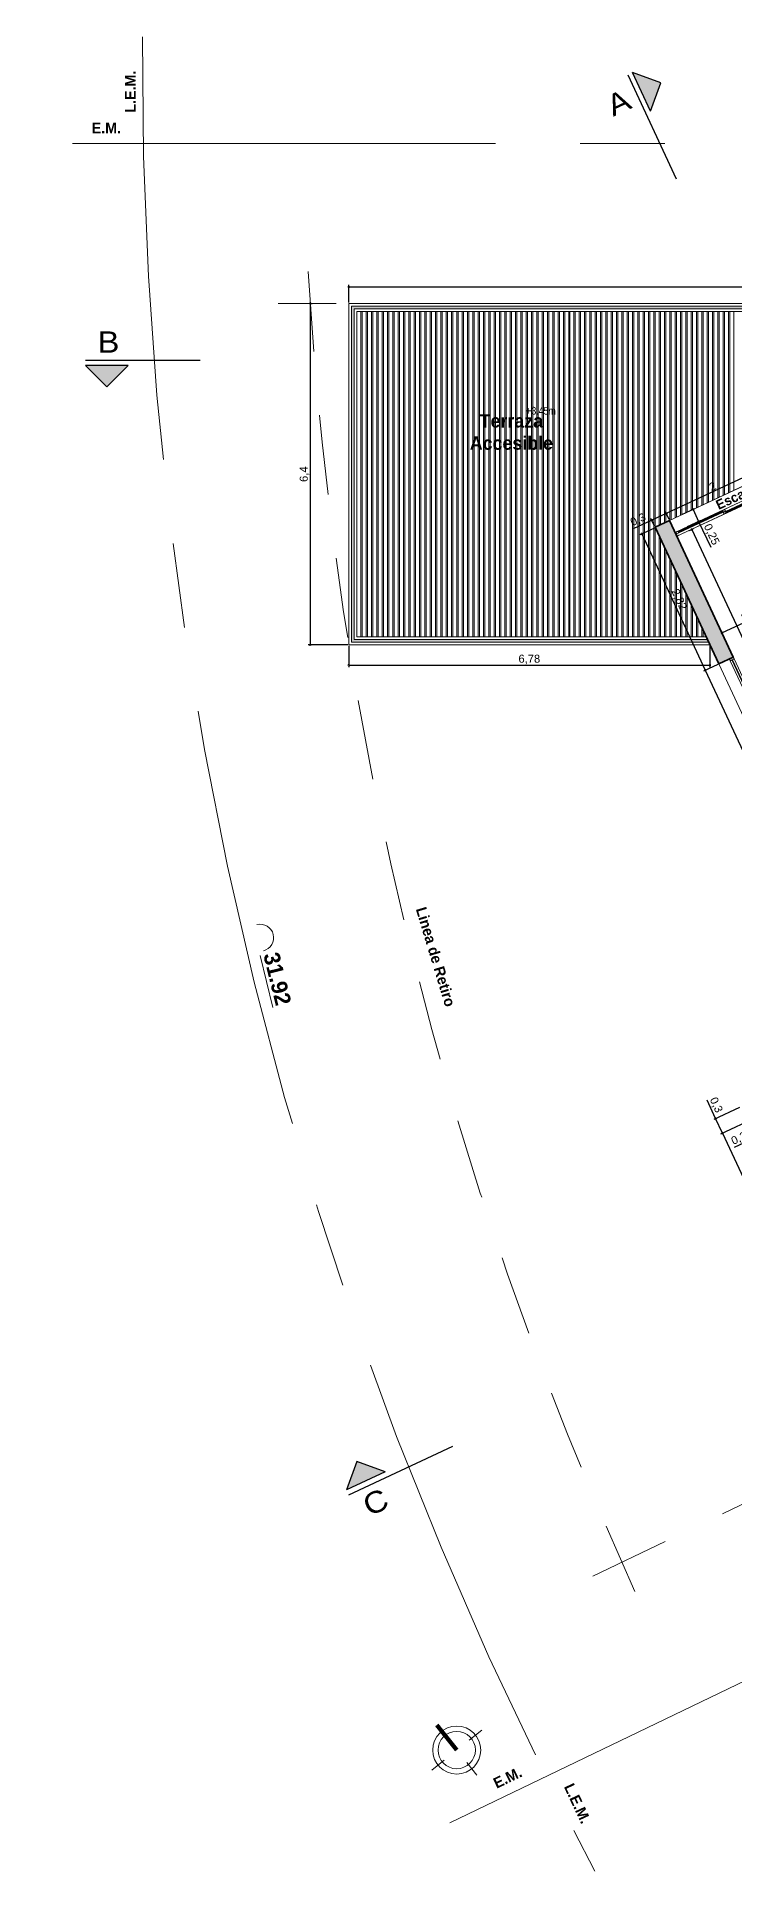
# Model space of a CAD drawing. Header units: millimetres. Extents: x 110427 to 125914, y 76277 to 76441.
# Drawn here: x 114146.43 to 114159.52, y 76372.69 to 76407.08 of the extents above; entities that cross this region are included whole.
import ezdxf

# ---------------------------------------------------------------- set-up
doc = ezdxf.new("R2010")
doc.units = ezdxf.units.MM
doc.linetypes.add('CENTER', pattern=[50.8, 31.75, -6.35, 6.35, -6.35])
doc.linetypes.add('JIS_02_0.7', pattern=[1.35, 0.75, -0.6])
for name, color, linetype, lineweight in [('04_CIVIL A CONSTRUIR', 250, 'Continuous', 35), ('06_CIVIL VISTAS GRUESA', 244, 'Continuous', 13), ('07_CIVIL VISTAS MEDIA', 143, 'Continuous', 9), ('08_CIVIL VISTAS FINO', 251, 'Continuous', 5), ('09_CIVIL PROYECCIONES', 230, 'JIS_02_0.7', 5), ('10_CIVIL EJES', 230, 'CENTER', 15), ('11_HATCH', 8, 'Continuous', 9), ('12_HATCH', 8, 'Continuous', 9), ('12_TEXTOS', 4, 'Continuous', 40), ('13_COTAS', 8, 'Continuous', 9), ('FORMATO', 8, 'Continuous', 20)]:
    doc.layers.add(name, color=color, linetype=linetype, lineweight=lineweight)
doc.layers.add('14_TEXTOS', color=4, linetype='Continuous')
doc.styles.add('JDS', font='swissek.ttf', dxfattribs={"width": 1.1})
doc.styles.add('JDS1', font='GOTHICB.TTF')
doc.styles.get("Standard").update_dxf_attribs({"font": 'arial.ttf'})
doc.styles.add('Swis721 BT', font='swiss.ttf')
doc.dimstyles.new('ISO-23', dxfattribs={"dimscale": 0.03, "dimtxt": 5, "dimasz": 2.5, "dimexe": 1.25, "dimexo": 0.625, "dimtad": 1, "dimtxsty": 'Swis721 BT', "dimblk": 'DOTSMALL', "dimcen": 2.5, "dimclrt": 150, "dimadec": 0, "dimazin": 0, "dimtfac": 1, "dimtmove": 0, "dimatfit": 3, "dimfxl": 0, "dimarcsym": 0})

# ---------------------------------------------------------------- blocks, each defined once
blk = doc.blocks.new('_DotSmall')
at = {"color": 0, "linetype": 'ByBlock', "const_width": 0.5}
blk.add_lwpolyline([(-0.0625, 0, 1), (0.0625, 0, 1)], format="xyb", close=True, dxfattribs=at)
blk = doc.blocks.new('*D677')
at = {"layer": '13_COTAS', "color": 0, "lineweight": -2}
for p, q in [((114159.907, 76386.435), (114159.518, 76386.254)), ((114159.98, 76386.28), (114159.891, 76386.469)), ((114160.088, 76386.52), (114159.907, 76386.435)), ((114160.161, 76386.364), (114160.072, 76386.554))]:
    blk.add_line(p, q, dxfattribs=at)
at = {"layer": 'Defpoints', "color": 0}
for p in [(114159.907, 76386.435), (114159.987, 76386.263), (114160.169, 76386.347)]:
    blk.add_point(p, dxfattribs=at)
at = {"layer": '13_COTAS', "color": 0, "lineweight": -2, "xscale": 0.075, "yscale": 0.075, "zscale": 0.075}
for p, rotation in [((114159.907, 76386.435), 204.9999975392976), ((114160.088, 76386.52), 24.99999753929755)]:
    blk.add_blockref('_DotSmall', p, dxfattribs=dict(at, rotation=rotation))
at = {"layer": '13_COTAS', "color": 150, "insert": (114159.611, 76386.418), "char_height": 0.15, "attachment_point": 5, "rotation": 25, "style": 'Swis721 BT'}
blk.add_mtext('0,2', dxfattribs=at)
blk = doc.blocks.new('*D720')
at = {"layer": '13_COTAS', "color": 0, "lineweight": -2}
for p, q in [((114159.289, 76395.9), (114160.195, 76396.323)), ((114160.333, 76396.028), (114160.18, 76396.357)), ((114159.273, 76395.936), (114159.305, 76395.866))]:
    blk.add_line(p, q, dxfattribs=at)
at = {"layer": 'Defpoints', "color": 0}
for p in [(114160.195, 76396.323), (114159.265, 76395.953), (114160.341, 76396.011)]:
    blk.add_point(p, dxfattribs=at)
at = {"layer": '13_COTAS', "color": 0, "lineweight": -2, "xscale": 0.075, "yscale": 0.075, "zscale": 0.075}
for p, rotation in [((114160.195, 76396.323), 24.99999753929754), ((114159.289, 76395.9), 204.9999975392976)]:
    blk.add_blockref('_DotSmall', p, dxfattribs=dict(at, rotation=rotation))
at = {"layer": '13_COTAS', "color": 150, "insert": (114159.703, 76396.196), "char_height": 0.15, "attachment_point": 5, "rotation": 25, "style": 'Swis721 BT'}
blk.add_mtext('1', dxfattribs=at)
blk = doc.blocks.new('*D725')
at = {"layer": '13_COTAS', "color": 0, "lineweight": -2}
for p, q in [((114158.538, 76398.118), (114158.78, 76398.231)), ((114158.746, 76398.216), (114158.852, 76397.989)), ((114158.644, 76397.892), (114158.886, 76398.005)), ((114158.852, 76397.989), (114159.078, 76397.505))]:
    blk.add_line(p, q, dxfattribs=at)
at = {"layer": 'Defpoints', "color": 0}
for p in [(114158.521, 76398.111), (114158.627, 76397.884), (114158.852, 76397.989)]:
    blk.add_point(p, dxfattribs=at)
at = {"layer": '13_COTAS', "color": 0, "lineweight": -2, "xscale": 0.075, "yscale": 0.075, "zscale": 0.075}
for p, rotation in [((114158.746, 76398.216), 115.0037484786147), ((114158.852, 76397.989), 295.0037484786147)]:
    blk.add_blockref('_DotSmall', p, dxfattribs=dict(at, rotation=rotation))
at = {"layer": '13_COTAS', "color": 150, "insert": (114159.087, 76397.743), "char_height": 0.15, "attachment_point": 5, "rotation": 295.0037, "style": 'Swis721 BT'}
blk.add_mtext('0,25', dxfattribs=at)
blk = doc.blocks.new('*D726')
at = {"layer": '13_COTAS', "color": 0, "lineweight": -2}
for p, q in [((114158.677, 76397.819), (114158.756, 76397.856)), ((114158.722, 76397.84), (114163.98, 76386.566)), ((114163.996, 76386.574), (114164.014, 76386.582))]:
    blk.add_line(p, q, dxfattribs=at)
at = {"layer": 'Defpoints', "color": 0}
for p in [(114158.66, 76397.811), (114163.979, 76386.566), (114163.98, 76386.566)]:
    blk.add_point(p, dxfattribs=at)
at = {"layer": '13_COTAS', "color": 0, "lineweight": -2, "xscale": 0.075, "yscale": 0.075, "zscale": 0.075}
for p, rotation in [((114158.722, 76397.84), 115.0031262879486), ((114163.98, 76386.566), 295.0031262879487)]:
    blk.add_blockref('_DotSmall', p, dxfattribs=dict(at, rotation=rotation))
at = {"layer": '13_COTAS', "color": 150, "insert": (114161.45, 76392.249), "char_height": 0.15, "attachment_point": 5, "rotation": 295.0031, "style": 'Swis721 BT'}
blk.add_mtext('12,44', dxfattribs=at)
blk = doc.blocks.new('*D683')
at = {"layer": '13_COTAS', "color": 0, "lineweight": -2}
for p, q in [((114151.565, 76402.076), (114151.565, 76395.676)), ((114151.583, 76402.076), (114151.602, 76402.076)), ((114152.269, 76395.676), (114151.527, 76395.676))]:
    blk.add_line(p, q, dxfattribs=at)
at = {"layer": 'Defpoints', "color": 0}
for p in [(114151.565, 76402.076), (114151.565, 76395.676), (114152.288, 76395.676)]:
    blk.add_point(p, dxfattribs=at)
at = {"layer": '13_COTAS', "color": 0, "lineweight": -2, "xscale": 0.075, "yscale": 0.075, "zscale": 0.075}
for p, rotation in [((114151.565, 76402.076), 90), ((114151.565, 76395.676), 270)]:
    blk.add_blockref('_DotSmall', p, dxfattribs=dict(at, rotation=rotation))
at = {"layer": '13_COTAS', "color": 150, "insert": (114151.456, 76398.876), "char_height": 0.15, "attachment_point": 5, "rotation": 90, "style": 'Swis721 BT'}
blk.add_mtext('6,4', dxfattribs=at)
blk = doc.blocks.new('*D684')
at = {"layer": '13_COTAS', "color": 0, "lineweight": -2}
for p, q in [((114152.288, 76402.095), (114152.288, 76402.423)), ((114152.288, 76402.385), (114174.478, 76402.385)), ((114174.478, 76402.095), (114174.478, 76402.423))]:
    blk.add_line(p, q, dxfattribs=at)
at = {"layer": 'Defpoints', "color": 0}
for p in [(114174.478, 76402.385), (114152.288, 76402.076), (114174.478, 76402.076)]:
    blk.add_point(p, dxfattribs=at)
at = {"layer": '13_COTAS', "color": 0, "lineweight": -2, "xscale": 0.075, "yscale": 0.075, "zscale": 0.075, "rotation": 180}
blk.add_blockref('_DotSmall', (114152.288, 76402.385), dxfattribs=at)
at = {"layer": '13_COTAS', "color": 0, "lineweight": -2, "xscale": 0.075, "yscale": 0.075, "zscale": 0.075}
blk.add_blockref('_DotSmall', (114174.478, 76402.385), dxfattribs=at)
at = {"layer": '13_COTAS', "color": 150, "insert": (114163.383, 76402.495), "char_height": 0.15, "attachment_point": 5, "style": 'Swis721 BT'}
blk.add_mtext('22,19', dxfattribs=at)
blk = doc.blocks.new('*D687')
at = {"layer": '06_CIVIL VISTAS GRUESA', "color": 0, "lineweight": -2}
for p, q in [((114159.929, 76386.817), (114159.263, 76386.507)), ((114159.297, 76386.523), (114160.371, 76384.221)), ((114161.002, 76384.515), (114160.337, 76384.205))]:
    blk.add_line(p, q, dxfattribs=at)
at = {"layer": 'Defpoints', "color": 0}
for p in [(114159.946, 76386.825), (114161.019, 76384.523), (114160.371, 76384.221)]:
    blk.add_point(p, dxfattribs=at)
at = {"layer": '06_CIVIL VISTAS GRUESA', "color": 0, "lineweight": -2, "xscale": 0.075, "yscale": 0.075, "zscale": 0.075}
for p, rotation in [((114159.297, 76386.523), 115.0000000010544), ((114160.371, 76384.221), 295.0000000010544)]:
    blk.add_blockref('_DotSmall', p, dxfattribs=dict(at, rotation=rotation))
at = {"layer": '06_CIVIL VISTAS GRUESA', "color": 150, "insert": (114159.933, 76385.418), "char_height": 0.15, "attachment_point": 5, "rotation": 295, "style": 'Swis721 BT'}
blk.add_mtext('2,54', dxfattribs=at)
blk = doc.blocks.new('*D688')
at = {"layer": '06_CIVIL VISTAS GRUESA', "color": 0, "lineweight": -2}
for p, q in [((114159.17, 76386.795), (114159.009, 76387.142)), ((114159.621, 76387.005), (114159.136, 76386.779)), ((114159.297, 76386.523), (114159.17, 76386.795)), ((114159.929, 76386.817), (114159.263, 76386.507))]:
    blk.add_line(p, q, dxfattribs=at)
at = {"layer": 'Defpoints', "color": 0}
for p in [(114159.17, 76386.795), (114159.638, 76387.013), (114159.946, 76386.825)]:
    blk.add_point(p, dxfattribs=at)
at = {"layer": '06_CIVIL VISTAS GRUESA', "color": 0, "lineweight": -2, "xscale": 0.075, "yscale": 0.075, "zscale": 0.075}
for p, rotation in [((114159.17, 76386.795), 114.9999989492908), ((114159.297, 76386.523), 294.9999989492908)]:
    blk.add_blockref('_DotSmall', p, dxfattribs=dict(at, rotation=rotation))
at = {"layer": '06_CIVIL VISTAS GRUESA', "color": 150, "insert": (114159.173, 76387.048), "char_height": 0.15, "attachment_point": 5, "rotation": 295, "style": 'Swis721 BT'}
blk.add_mtext('0,3', dxfattribs=at)
blk = doc.blocks.new('*D693')
at = {"layer": '13_COTAS', "color": 0, "lineweight": -2}
for p, q in [((114152.288, 76395.657), (114152.288, 76395.257)), ((114159.063, 76395.657), (114159.063, 76395.257)), ((114152.288, 76395.294), (114159.063, 76395.294))]:
    blk.add_line(p, q, dxfattribs=at)
at = {"layer": 'Defpoints', "color": 0}
for p in [(114152.288, 76395.676), (114159.063, 76395.676), (114159.063, 76395.294)]:
    blk.add_point(p, dxfattribs=at)
at = {"layer": '13_COTAS', "color": 0, "lineweight": -2, "xscale": 0.075, "yscale": 0.075, "zscale": 0.075, "rotation": 180}
blk.add_blockref('_DotSmall', (114152.288, 76395.294), dxfattribs=at)
at = {"layer": '13_COTAS', "color": 0, "lineweight": -2, "xscale": 0.075, "yscale": 0.075, "zscale": 0.075}
blk.add_blockref('_DotSmall', (114159.063, 76395.294), dxfattribs=at)
at = {"layer": '13_COTAS', "color": 150, "insert": (114155.675, 76395.403), "char_height": 0.15, "attachment_point": 5, "style": 'Swis721 BT'}
blk.add_mtext('6,78', dxfattribs=at)
blk = doc.blocks.new('*D695')
at = {"layer": '06_CIVIL VISTAS GRUESA', "color": 0, "lineweight": -2}
for p, q in [((114158.021, 76397.866), (114157.75, 76397.74)), ((114157.784, 76397.756), (114158.976, 76395.2)), ((114159.212, 76395.31), (114158.942, 76395.184))]:
    blk.add_line(p, q, dxfattribs=at)
at = {"layer": 'Defpoints', "color": 0}
for p in [(114158.038, 76397.874), (114158.976, 76395.2), (114159.229, 76395.318)]:
    blk.add_point(p, dxfattribs=at)
at = {"layer": '06_CIVIL VISTAS GRUESA', "color": 0, "lineweight": -2, "xscale": 0.075, "yscale": 0.075, "zscale": 0.075}
for p, rotation in [((114157.784, 76397.756), 114.9999999978592), ((114158.976, 76395.2), 294.9999999978592)]:
    blk.add_blockref('_DotSmall', p, dxfattribs=dict(at, rotation=rotation))
at = {"layer": '06_CIVIL VISTAS GRUESA', "color": 150, "insert": (114158.479, 76396.524), "char_height": 0.15, "attachment_point": 5, "rotation": 295, "style": 'Swis721 BT'}
blk.add_mtext('2,82', dxfattribs=at)
blk = doc.blocks.new('*D696')
at = {"layer": '06_CIVIL VISTAS GRUESA', "color": 0, "lineweight": -2}
for p, q in [((114159.212, 76395.31), (114158.942, 76395.184)), ((114158.976, 76395.2), (114162.23, 76388.221)), ((114162.467, 76388.332), (114162.196, 76388.206))]:
    blk.add_line(p, q, dxfattribs=at)
at = {"layer": 'Defpoints', "color": 0}
for p in [(114159.229, 76395.318), (114162.23, 76388.221), (114162.484, 76388.34)]:
    blk.add_point(p, dxfattribs=at)
at = {"layer": '06_CIVIL VISTAS GRUESA', "color": 0, "lineweight": -2, "xscale": 0.075, "yscale": 0.075, "zscale": 0.075}
for p, rotation in [((114158.976, 76395.2), 114.9999999998937), ((114162.23, 76388.221), 294.9999999998937)]:
    blk.add_blockref('_DotSmall', p, dxfattribs=dict(at, rotation=rotation))
at = {"layer": '06_CIVIL VISTAS GRUESA', "color": 150, "insert": (114160.702, 76391.757), "char_height": 0.15, "attachment_point": 5, "rotation": 295, "style": 'Swis721 BT'}
blk.add_mtext('7,7', dxfattribs=at)
blk = doc.blocks.new('*D754')
at = {"layer": '06_CIVIL VISTAS GRUESA', "color": 0, "lineweight": -2}
for p, q in [((114160.058, 76398.984), (114158.245, 76398.138)), ((114160.11, 76398.872), (114160.042, 76399.018)), ((114158.297, 76398.027), (114158.23, 76398.172))]:
    blk.add_line(p, q, dxfattribs=at)
at = {"layer": 'Defpoints', "color": 0}
for p in [(114160.118, 76398.855), (114158.245, 76398.138), (114158.305, 76398.01)]:
    blk.add_point(p, dxfattribs=at)
at = {"layer": '06_CIVIL VISTAS GRUESA', "color": 0, "lineweight": -2, "xscale": 0.075, "yscale": 0.075, "zscale": 0.075}
for p, rotation in [((114160.058, 76398.984), 24.99999999692621), ((114158.245, 76398.138), 204.9999999969262)]:
    blk.add_blockref('_DotSmall', p, dxfattribs=dict(at, rotation=rotation))
at = {"layer": '06_CIVIL VISTAS GRUESA', "color": 150, "insert": (114159.112, 76398.646), "char_height": 0.15, "attachment_point": 5, "rotation": 25, "style": 'Swis721 BT'}
blk.add_mtext('2', dxfattribs=at)
blk = doc.blocks.new('*D755')
at = {"layer": '06_CIVIL VISTAS GRUESA', "color": 0, "lineweight": -2}
for p, q in [((114158.245, 76398.14), (114157.973, 76398.013)), ((114158.297, 76398.027), (114158.229, 76398.174)), ((114157.973, 76398.013), (114157.626, 76397.852)), ((114158.025, 76397.9), (114157.957, 76398.047))]:
    blk.add_line(p, q, dxfattribs=at)
at = {"layer": 'Defpoints', "color": 0}
for p in [(114157.973, 76398.013), (114158.033, 76397.883), (114158.305, 76398.01)]:
    blk.add_point(p, dxfattribs=at)
at = {"layer": '06_CIVIL VISTAS GRUESA', "color": 0, "lineweight": -2, "xscale": 0.075, "yscale": 0.075, "zscale": 0.075}
for p, rotation in [((114158.245, 76398.14), 24.98888672405146), ((114157.973, 76398.013), 204.9888867240514)]:
    blk.add_blockref('_DotSmall', p, dxfattribs=dict(at, rotation=rotation))
at = {"layer": '06_CIVIL VISTAS GRUESA', "color": 150, "insert": (114157.719, 76398.016), "char_height": 0.15, "attachment_point": 5, "rotation": 24.9889, "style": 'Swis721 BT'}
blk.add_mtext('0,3', dxfattribs=at)

msp = doc.modelspace()

# ---------------------------------------------------------------- hatches: boundary and pattern name
at = {"layer": '11_HATCH'}
h = msp.add_hatch(color=140, dxfattribs=at)
h.dxf.hatch_style = 1
h.paths.add_polyline_path([(114152.338, 76402.026), (114174.428, 76402.026), (114174.428, 76397.326), (114166.149, 76397.326), (114166.126, 76397.376), (114174.378, 76397.376), (114174.378, 76401.976), (114152.388, 76401.976), (114152.388, 76395.776), (114159.016, 76395.776), (114159.039, 76395.726), (114152.338, 76395.726)])
at = {"layer": '12_HATCH'}
h = msp.add_hatch(color=1, dxfattribs=at)
h.dxf.hatch_style = 1
h.paths.add_polyline_path([(114158.305, 76398.01), (114158.033, 76397.883), (114159.229, 76395.318), (114159.501, 76395.445)])
at = {"layer": '13_COTAS'}
for points in [[(114157.612, 76406.404), (114157.95, 76405.679), (114158.143, 76406.21)], [(114157.612, 76406.404), (114157.95, 76405.679), (114158.143, 76406.21)], [(114147.349, 76400.913), (114148.149, 76400.913), (114147.749, 76400.513)], [(114147.349, 76400.913), (114148.149, 76400.913), (114147.749, 76400.513)], [(114152.244, 76379.836), (114152.969, 76380.174), (114152.438, 76380.367)], [(114152.244, 76379.836), (114152.969, 76380.174), (114152.438, 76380.367)]]:
    msp.add_hatch(color=256, dxfattribs=at).paths.add_polyline_path(points)

# ---------------------------------------------------------------- linework, layer by layer
at = {"layer": '04_CIVIL A CONSTRUIR'}
for p, q in [((114158.033, 76397.883), (114158.305, 76398.01)), ((114158.033, 76397.883), (114159.229, 76395.318)), ((114158.305, 76398.01), (114159.501, 76395.445)), ((114159.229, 76395.318), (114159.501, 76395.445))]:
    msp.add_line(p, q, dxfattribs=at)
at = {"layer": '06_CIVIL VISTAS GRUESA'}
for p, q in [((114158.305, 76398.01), (114160.118, 76398.855)), ((114158.411, 76397.783), (114160.224, 76398.629)), ((114158.445, 76397.711), (114160.257, 76398.556))]:
    msp.add_line(p, q, dxfattribs=at)
at = {"layer": '07_CIVIL VISTAS MEDIA'}
for p, q in [((114152.288, 76402.076), (114152.288, 76395.676)), ((114152.288, 76402.076), (114174.478, 76402.076)), ((114152.438, 76401.926), (114152.438, 76395.826)), ((114152.438, 76401.926), (114174.328, 76401.926)), ((114160.684, 76399.119), (114158.305, 76398.01)), ((114160.256, 76398.559), (114158.445, 76397.711)), ((114160.221, 76398.539), (114158.445, 76397.711)), ((114158.447, 76397.8), (114160.224, 76398.629)), ((114160.199, 76398.568), (114159.354, 76398.175)), ((114159.359, 76398.165), (114160.193, 76398.554)), ((114159.363, 76398.158), (114160.197, 76398.546)), ((114160.202, 76398.537), (114159.367, 76398.148)), ((114158.466, 76397.803), (114159.301, 76398.193)), ((114159.305, 76398.182), (114158.472, 76397.793)), ((114159.308, 76398.175), (114158.475, 76397.786)), ((114158.479, 76397.775), (114159.314, 76398.166)), ((114159.299, 76398.186), (114159.301, 76398.182)), ((114159.338, 76398.21), (114159.301, 76398.193)), ((114159.305, 76398.184), (114159.302, 76398.182)), ((114159.305, 76398.184), (114159.31, 76398.175)), ((114159.305, 76398.182), (114159.308, 76398.175)), ((114159.306, 76398.173), (114159.31, 76398.175)), ((114159.307, 76398.168), (114159.306, 76398.172)), ((114159.314, 76398.166), (114159.35, 76398.183)), ((114159.315, 76398.151), (114159.324, 76398.133)), ((114159.354, 76398.175), (114159.317, 76398.158)), ((114159.33, 76398.131), (114159.367, 76398.148)), ((114159.353, 76398.189), (114159.344, 76398.207)), ((114159.362, 76398.167), (114159.358, 76398.166)), ((114159.362, 76398.157), (114159.358, 76398.166)), ((114159.363, 76398.158), (114159.359, 76398.165)), ((114159.36, 76398.173), (114159.362, 76398.169)), ((114159.362, 76398.157), (114159.366, 76398.159)), ((114159.369, 76398.154), (114159.367, 76398.158)), ((114158.447, 76397.8), (114158.411, 76397.783)), ((114158.429, 76397.751), (114158.415, 76397.781)), ((114158.448, 76397.798), (114158.416, 76397.782)), ((114158.436, 76397.761), (114158.427, 76397.779)), ((114158.43, 76397.786), (114158.466, 76397.803)), ((114158.479, 76397.776), (114158.442, 76397.759)), ((114158.447, 76397.8), (114158.448, 76397.798)), ((114158.47, 76397.794), (114158.474, 76397.795)), ((114158.47, 76397.794), (114158.474, 76397.785)), ((114158.471, 76397.793), (114158.475, 76397.786)), ((114158.473, 76397.8), (114158.474, 76397.797)), ((114158.478, 76397.786), (114158.474, 76397.785)), ((114158.481, 76397.782), (114158.479, 76397.786)), ((114158.445, 76397.757), (114158.431, 76397.75)), ((114158.447, 76397.754), (114158.432, 76397.747)), ((114158.446, 76397.716), (114158.432, 76397.746)), ((114158.445, 76397.757), (114158.447, 76397.754)), ((114158.48, 76397.73), (114158.447, 76397.715)), ((114158.481, 76397.728), (114158.48, 76397.73)), ((114152.438, 76395.826), (114158.993, 76395.826)), ((114158.331, 76395.826), (114158.993, 76395.826)), ((114152.288, 76395.676), (114159.063, 76395.676)), ((114159.429, 76395.411), (114159.447, 76395.42)), ((114159.429, 76395.411), (114159.447, 76395.42)), ((114159.444, 76395.379), (114159.429, 76395.411)), ((114159.447, 76395.38), (114159.433, 76395.409)), ((114159.434, 76395.41), (114159.449, 76395.417)), ((114160.166, 76393.831), (114159.444, 76395.379)), ((114159.447, 76395.42), (114159.449, 76395.417)), ((114159.448, 76395.379), (114159.473, 76395.391)), ((114159.449, 76395.377), (114159.477, 76395.39)), ((114159.471, 76395.396), (114159.486, 76395.402)), ((114159.471, 76395.396), (114159.473, 76395.392)), ((114159.475, 76395.394), (114159.484, 76395.398)), ((114159.475, 76395.394), (114159.477, 76395.391)), ((114159.477, 76395.394), (114159.484, 76395.397)), ((114160.198, 76393.846), (114159.477, 76395.394)), ((114159.483, 76395.436), (114159.501, 76395.445)), ((114159.483, 76395.436), (114159.501, 76395.445)), ((114159.483, 76395.436), (114159.484, 76395.434)), ((114159.484, 76395.434), (114159.499, 76395.441)), ((114159.486, 76395.395), (114159.484, 76395.398)), ((114160.206, 76393.85), (114159.484, 76395.397)), ((114159.487, 76395.399), (114159.486, 76395.402)), ((114159.515, 76395.407), (114159.487, 76395.394)), ((114159.513, 76395.41), (114159.489, 76395.398)), ((114159.514, 76395.411), (114159.5, 76395.44)), ((114159.516, 76395.413), (114159.501, 76395.445)), ((114160.238, 76393.865), (114159.516, 76395.413)), ((114159.229, 76395.318), (114162.484, 76388.34))]:
    msp.add_line(p, q, dxfattribs=at)
for centre, radius, start, end in [((114159.303, 76398.188), 0.0049, 115.0152, 205.0152), ((114159.306, 76398.172), 0.001, 115.0152, 205.0152), ((114159.312, 76398.17), 0.00488, 205.0152, 295.0152), ((114159.32, 76398.153), 0.00488, 115.0152, 205.0152), ((114159.328, 76398.135), 0.00488, 205.0152, 295.0152), ((114159.34, 76398.205), 0.00488, 25.0152, 115.0152), ((114159.348, 76398.187), 0.00488, 295.0152, 25.0152), ((114159.356, 76398.17), 0.00488, 25.0152, 115.0152), ((114159.361, 76398.168), 0.001, 295.0152, 25.0152), ((114159.365, 76398.152), 0.0049, 295.0152, 25.0152), ((114158.416, 76397.781), 0.001, 115.0152, 205.0152), ((114158.432, 76397.781), 0.00488, 115.0152, 205.0152), ((114158.468, 76397.798), 0.0049, 25.0152, 115.0152), ((114158.478, 76397.785), 0.001, 25.0152, 115.0152), ((114158.477, 76397.78), 0.00488, 295.0152, 25.0152), ((114158.43, 76397.751), 0.001, 205.0152, 295.0152), ((114158.433, 76397.747), 0.001, 115.0152, 205.0152), ((114158.44, 76397.763), 0.00488, 205.0152, 295.0152), ((114158.447, 76397.716), 0.001, 205.0152, 295.0152), ((114159.434, 76395.409), 0.001, 114.8419, 205), ((114159.448, 76395.38), 0.004, 205, 295), ((114159.448, 76395.38), 0.001, 205, 295), ((114159.472, 76395.392), 0.001, 295, 25), ((114159.487, 76395.395), 0.001, 205, 295), ((114159.488, 76395.399), 0.001, 205, 295), ((114159.499, 76395.44), 0.001, 25, 115), ((114159.513, 76395.411), 0.001, 295, 25), ((114159.513, 76395.411), 0.004, 295, 25)]:
    msp.add_arc(centre, radius, start, end, dxfattribs=at)
at = {"layer": '07_CIVIL VISTAS MEDIA', "extrusion": (-4.26587e-08, -4.97875e-08, 1)}
msp.add_arc((114159.302, 76398.183, -0.009), 0.001, 205.0152, 295.0152, dxfattribs=at)
at = {"layer": '07_CIVIL VISTAS MEDIA', "extrusion": (4.26587e-08, 4.97875e-08, 1)}
msp.add_arc((114159.366, 76398.158, 0.009), 0.001, 25.0152, 115.0152, dxfattribs=at)
at = {"layer": '07_CIVIL VISTAS MEDIA', "extrusion": (6.55595e-08, 7.105e-10, 1)}
msp.add_arc((114158.473, 76397.796, 0.008), 0.001, 295.0152, 25.0152, dxfattribs=at)
at = {"layer": '07_CIVIL VISTAS MEDIA', "extrusion": (4.97762e-08, -4.26719e-08, 1)}
msp.add_arc((114159.476, 76395.39, 0.002), 0.001, 295, 25, dxfattribs=at)
at = {"layer": '08_CIVIL VISTAS FINO'}
for p, q in [((114152.338, 76402.026), (114152.338, 76395.726)), ((114152.338, 76402.026), (114174.428, 76402.026)), ((114152.388, 76401.976), (114152.388, 76395.776)), ((114152.388, 76401.976), (114174.378, 76401.976)), ((114152.513, 76401.926), (114152.513, 76395.826)), ((114152.538, 76401.926), (114152.538, 76395.826)), ((114152.613, 76401.926), (114152.613, 76395.826)), ((114152.638, 76401.926), (114152.638, 76395.826)), ((114152.713, 76401.926), (114152.713, 76395.826)), ((114152.738, 76401.926), (114152.738, 76395.826)), ((114152.813, 76401.926), (114152.813, 76395.826)), ((114152.838, 76401.926), (114152.838, 76395.826)), ((114152.913, 76401.926), (114152.913, 76395.826)), ((114152.938, 76401.926), (114152.938, 76395.826)), ((114153.013, 76401.926), (114153.013, 76395.826)), ((114153.038, 76401.926), (114153.038, 76395.826)), ((114153.113, 76401.926), (114153.113, 76395.826)), ((114153.138, 76401.926), (114153.138, 76395.826)), ((114153.213, 76401.926), (114153.213, 76395.826)), ((114153.238, 76401.926), (114153.238, 76395.826)), ((114153.313, 76401.926), (114153.313, 76395.826)), ((114153.338, 76401.926), (114153.338, 76395.826)), ((114153.413, 76401.926), (114153.413, 76395.826)), ((114153.438, 76401.926), (114153.438, 76395.826)), ((114153.513, 76401.926), (114153.513, 76395.826)), ((114153.538, 76401.926), (114153.538, 76395.826)), ((114153.613, 76401.926), (114153.613, 76395.826)), ((114153.638, 76401.926), (114153.638, 76395.826)), ((114153.713, 76401.926), (114153.713, 76395.826)), ((114153.738, 76401.926), (114153.738, 76395.826)), ((114153.813, 76401.926), (114153.813, 76395.826)), ((114153.838, 76401.926), (114153.838, 76395.826)), ((114153.913, 76401.926), (114153.913, 76395.826)), ((114153.938, 76401.926), (114153.938, 76395.826)), ((114154.013, 76401.926), (114154.013, 76395.826)), ((114154.038, 76401.926), (114154.038, 76395.826)), ((114154.113, 76401.926), (114154.113, 76395.826)), ((114154.138, 76401.926), (114154.138, 76395.826)), ((114154.213, 76401.926), (114154.213, 76395.826)), ((114154.238, 76401.926), (114154.238, 76395.826)), ((114154.313, 76401.926), (114154.313, 76395.826)), ((114154.338, 76401.926), (114154.338, 76395.826)), ((114154.413, 76401.926), (114154.413, 76395.826)), ((114154.438, 76401.926), (114154.438, 76395.826)), ((114154.513, 76401.926), (114154.513, 76395.826)), ((114154.538, 76401.926), (114154.538, 76395.826)), ((114154.613, 76401.926), (114154.613, 76395.826)), ((114154.638, 76401.926), (114154.638, 76395.826)), ((114154.713, 76401.926), (114154.713, 76395.826)), ((114154.738, 76401.926), (114154.738, 76395.826)), ((114154.813, 76401.926), (114154.813, 76395.826)), ((114154.838, 76401.926), (114154.838, 76395.826)), ((114154.913, 76401.926), (114154.913, 76395.826)), ((114154.938, 76401.926), (114154.938, 76395.826)), ((114155.013, 76401.926), (114155.013, 76395.826)), ((114155.038, 76401.926), (114155.038, 76395.826)), ((114155.113, 76401.926), (114155.113, 76395.826)), ((114155.138, 76401.926), (114155.138, 76395.826)), ((114155.213, 76401.926), (114155.213, 76395.826)), ((114155.238, 76401.926), (114155.238, 76395.826)), ((114155.313, 76401.926), (114155.313, 76395.826)), ((114155.338, 76401.926), (114155.338, 76395.826)), ((114155.413, 76401.926), (114155.413, 76395.826)), ((114155.438, 76401.926), (114155.438, 76395.826)), ((114155.513, 76401.926), (114155.513, 76395.826)), ((114155.538, 76401.926), (114155.538, 76395.826)), ((114155.613, 76401.926), (114155.613, 76395.826)), ((114155.638, 76401.926), (114155.638, 76395.826)), ((114155.713, 76401.926), (114155.713, 76395.826)), ((114155.738, 76401.926), (114155.738, 76395.826)), ((114155.813, 76401.926), (114155.813, 76395.826)), ((114155.838, 76401.926), (114155.838, 76395.826)), ((114155.913, 76401.926), (114155.913, 76395.826)), ((114155.938, 76401.926), (114155.938, 76395.826)), ((114156.013, 76401.926), (114156.013, 76395.826)), ((114156.038, 76401.926), (114156.038, 76395.826)), ((114156.113, 76401.926), (114156.113, 76395.826)), ((114156.138, 76401.926), (114156.138, 76395.826)), ((114156.213, 76401.926), (114156.213, 76395.826)), ((114156.238, 76401.926), (114156.238, 76395.826)), ((114156.313, 76401.926), (114156.313, 76395.826)), ((114156.338, 76401.926), (114156.338, 76395.826)), ((114156.413, 76401.926), (114156.413, 76395.826)), ((114156.438, 76401.926), (114156.438, 76395.826)), ((114156.513, 76401.926), (114156.513, 76395.826)), ((114156.538, 76401.926), (114156.538, 76395.826)), ((114156.613, 76401.926), (114156.613, 76395.826)), ((114156.638, 76401.926), (114156.638, 76395.826)), ((114156.713, 76401.926), (114156.713, 76395.826)), ((114156.738, 76401.926), (114156.738, 76395.826)), ((114156.813, 76401.926), (114156.813, 76395.826)), ((114156.838, 76401.926), (114156.838, 76395.826)), ((114156.913, 76401.926), (114156.913, 76395.826)), ((114156.938, 76401.926), (114156.938, 76395.826)), ((114157.013, 76401.926), (114157.013, 76395.826)), ((114157.038, 76401.926), (114157.038, 76395.826)), ((114157.113, 76401.926), (114157.113, 76395.826)), ((114157.138, 76401.926), (114157.138, 76395.826)), ((114157.213, 76401.926), (114157.213, 76395.826)), ((114157.238, 76401.926), (114157.238, 76398.174)), ((114157.313, 76401.926), (114157.313, 76395.826)), ((114157.338, 76401.926), (114157.338, 76395.826)), ((114157.413, 76401.926), (114157.413, 76395.826)), ((114157.438, 76401.926), (114157.438, 76395.826)), ((114157.513, 76401.926), (114157.513, 76395.826)), ((114157.538, 76401.926), (114157.538, 76395.826)), ((114157.613, 76401.926), (114157.613, 76395.826)), ((114157.638, 76401.926), (114157.638, 76395.826)), ((114157.713, 76401.926), (114157.713, 76395.826)), ((114157.738, 76401.926), (114157.738, 76395.826)), ((114157.813, 76401.926), (114157.813, 76395.826)), ((114157.838, 76401.926), (114157.838, 76395.826)), ((114157.913, 76401.926), (114157.913, 76395.826)), ((114157.938, 76401.926), (114157.938, 76395.826)), ((114158.013, 76401.926), (114158.013, 76395.826)), ((114158.038, 76401.926), (114158.038, 76395.826)), ((114158.113, 76401.926), (114158.113, 76397.92)), ((114158.138, 76401.926), (114158.138, 76397.932)), ((114158.213, 76401.926), (114158.213, 76397.967)), ((114158.238, 76401.926), (114158.238, 76397.978)), ((114158.313, 76401.926), (114158.313, 76398.013)), ((114158.338, 76401.926), (114158.338, 76398.025)), ((114158.413, 76401.926), (114158.413, 76398.06)), ((114158.438, 76401.926), (114158.438, 76398.072)), ((114158.513, 76401.926), (114158.513, 76398.107)), ((114158.538, 76401.926), (114158.538, 76398.118)), ((114158.613, 76401.926), (114158.613, 76398.153)), ((114158.638, 76401.926), (114158.638, 76398.165)), ((114158.713, 76401.926), (114158.713, 76398.2)), ((114158.738, 76401.926), (114158.738, 76398.212)), ((114158.813, 76401.926), (114158.813, 76398.247)), ((114158.838, 76401.926), (114158.838, 76398.258)), ((114158.913, 76401.926), (114158.913, 76398.293)), ((114158.938, 76401.926), (114158.938, 76398.305)), ((114159.013, 76401.926), (114159.013, 76398.34)), ((114159.038, 76401.926), (114159.038, 76398.352)), ((114159.113, 76401.926), (114159.113, 76398.386)), ((114159.138, 76401.926), (114159.138, 76398.398)), ((114159.213, 76401.926), (114159.213, 76398.433)), ((114159.238, 76401.926), (114159.238, 76398.445)), ((114159.313, 76401.926), (114159.313, 76398.48)), ((114159.338, 76401.926), (114159.338, 76398.491)), ((114159.413, 76401.926), (114159.413, 76398.526)), ((114159.438, 76401.926), (114159.438, 76398.538)), ((114159.513, 76401.926), (114159.513, 76398.573)), ((114157.238, 76398.17), (114157.238, 76395.826)), ((114158.113, 76397.713), (114158.113, 76395.826)), ((114158.138, 76397.66), (114158.138, 76395.826)), ((114158.213, 76397.499), (114158.213, 76395.826)), ((114158.238, 76397.445), (114158.238, 76395.826)), ((114158.313, 76397.284), (114158.313, 76395.826)), ((114158.338, 76397.231), (114158.338, 76395.826)), ((114158.413, 76397.07), (114158.413, 76395.826)), ((114158.438, 76397.016), (114158.438, 76395.826)), ((114158.513, 76396.855), (114158.513, 76395.826)), ((114158.538, 76396.802), (114158.538, 76395.826)), ((114158.613, 76396.641), (114158.613, 76395.826)), ((114158.638, 76396.587), (114158.638, 76395.826)), ((114158.713, 76396.426), (114158.713, 76395.826)), ((114158.738, 76396.373), (114158.738, 76395.826)), ((114158.813, 76396.212), (114158.813, 76395.826)), ((114158.838, 76396.158), (114158.838, 76395.826)), ((114152.338, 76395.726), (114159.039, 76395.726)), ((114152.388, 76395.776), (114159.016, 76395.776)), ((114158.913, 76395.998), (114158.913, 76395.826)), ((114158.938, 76395.944), (114158.938, 76395.826))]:
    msp.add_line(p, q, dxfattribs=at)
at = {"layer": '09_CIVIL PROYECCIONES', "ltscale": 2}
for p, q in [((114176.352, 76402.076), (114150.965, 76402.076)), ((114156.869, 76378.217), (114180.13, 76389.407))]:
    msp.add_line(p, q, dxfattribs=at)
msp.add_arc((114220.461, 76406.617), 69.046, 183.27359, 204.54921, dxfattribs=at)
at = {"layer": '10_CIVIL EJES', "ltscale": 0.25}
for p, q in [((114180.44, 76405.076), (114146.432, 76405.076)), ((114154.186, 76373.597), (114185.458, 76388.641))]:
    msp.add_line(p, q, dxfattribs=at)
msp.add_arc((114220.461, 76406.617), 72.046, 179.63555, 208.09615, dxfattribs=at)
at = {"layer": '13_COTAS', "lineweight": 30, "ltscale": 0.1}
for p, q in [((114157.521, 76406.362), (114158.431, 76404.411)), ((114157.521, 76406.362), (114158.431, 76404.411)), ((114147.349, 76401.013), (114149.501, 76401.013)), ((114147.349, 76401.013), (114149.501, 76401.013)), ((114152.286, 76379.745), (114154.237, 76380.655)), ((114152.286, 76379.745), (114154.237, 76380.655))]:
    msp.add_line(p, q, dxfattribs=at)
at = {"layer": '13_COTAS', "lineweight": 30}
for p, q in [((114158.143, 76406.21), (114157.612, 76406.404)), ((114157.95, 76405.679), (114157.612, 76406.404)), ((114158.143, 76406.21), (114157.612, 76406.404)), ((114157.95, 76405.679), (114157.612, 76406.404)), ((114157.95, 76405.679), (114158.143, 76406.21)), ((114157.95, 76405.679), (114158.143, 76406.21)), ((114147.749, 76400.513), (114147.349, 76400.913)), ((114148.149, 76400.913), (114147.349, 76400.913)), ((114147.749, 76400.513), (114147.349, 76400.913)), ((114148.149, 76400.913), (114147.349, 76400.913)), ((114148.149, 76400.913), (114147.749, 76400.513)), ((114148.149, 76400.913), (114147.749, 76400.513)), ((114152.438, 76380.367), (114152.244, 76379.836)), ((114152.438, 76380.367), (114152.244, 76379.836)), ((114152.969, 76380.174), (114152.438, 76380.367)), ((114152.969, 76380.174), (114152.438, 76380.367)), ((114152.969, 76380.174), (114152.244, 76379.836)), ((114152.969, 76380.174), (114152.244, 76379.836))]:
    msp.add_line(p, q, dxfattribs=at)
at = {"layer": '13_COTAS'}
msp.add_line((114160.257, 76398.556), (114158.445, 76397.711), dxfattribs=at)
at = {"layer": '13_COTAS', "color": 150, "linetype": 'Continuous'}
msp.add_arc((114150.626, 76390.187), 0.252, 283.8659, 103.8659, dxfattribs=at)
at = {"layer": 'FORMATO'}
for p, q in [((114154.782, 76375.334), (114154.547, 76375.147)), ((114154.078, 76374.773), (114153.843, 76374.586)), ((114154.5, 76374.725), (114154.687, 76374.491))]:
    msp.add_line(p, q, dxfattribs=at)
at = {"layer": 'FORMATO', "color": 4, "const_width": 0.08}
msp.add_lwpolyline([(114153.939, 76375.429), (114154.313, 76374.96)], dxfattribs=at)
at = {"layer": 'FORMATO'}
msp.add_circle((114154.313, 76374.96), 0.45, dxfattribs=at)
at = {"layer": 'FORMATO', "color": 4}
msp.add_circle((114154.313, 76374.96), 0.35, dxfattribs=at)

# ---------------------------------------------------------------- texts
at = {"layer": '12_TEXTOS', "color": 150, "char_height": 0.2, "width": 0.82275, "attachment_point": 8, "style": 'JDS1'}
for s, insert, rotation in [('L.E.M.', (114148.29, 76406.046), 90), ('E.M.', (114155.31, 76374.353), 25.6896)]:
    msp.add_mtext(s, dxfattribs=dict(at, insert=insert, rotation=rotation))
at = {"layer": '12_TEXTOS', "color": 150, "insert": (114147.739, 76405.265), "char_height": 0.2, "width": 0.82275, "attachment_point": 8, "style": 'JDS1'}
msp.add_mtext('E.M.', dxfattribs=at)
at = {"layer": '12_TEXTOS', "insert": (114155.617, 76400.136), "char_height": 0.14374, "attachment_point": 1}
msp.add_mtext('{\\fTechnic|b0|i0|c2|p2;+3.45m}', dxfattribs=at)
at = {"layer": '12_TEXTOS', "insert": (114159.647, 76398.397), "char_height": 0.18, "width": 1.97357, "attachment_point": 8, "rotation": 25.0003, "style": 'JDS1'}
msp.add_mtext('Escalon', dxfattribs=at)
at = {"layer": '13_COTAS', "color": 150, "attachment_point": 5, "style": 'JDS1'}
for s, insert, char_height, width, rotation in [('\\A1;Linea de Retiro', (114153.917, 76389.828), 0.2, 4.90109, 286.7761), ('\\A1;{\\L31.92}', (114150.946, 76389.416), 0.3, 1.57082, 283.8658), ('\\A1;L.E.M.', (114156.578, 76373.959), 0.2, 1.57082, 295.0124)]:
    msp.add_mtext(s, dxfattribs=dict(at, insert=insert, char_height=char_height, width=width, rotation=rotation))
at = {"layer": '14_TEXTOS', "color": 6, "char_height": 0.4, "width": 0.65219, "attachment_point": 5, "style": 'JDS'}
for s, insert, rotation in [('A', (114157.349, 76405.84), 25), ('B', (114147.779, 76401.353), 0), ('C', (114152.792, 76379.605), 25)]:
    msp.add_mtext(s, dxfattribs=dict(at, insert=insert, rotation=rotation))
at = {"layer": '14_TEXTOS', "insert": (114155.338, 76399.665), "char_height": 0.25, "width": 1.71669, "attachment_point": 5, "style": 'JDS1'}
msp.add_mtext('Terraza\\PAccesible', dxfattribs=at)

# ---------------------------------------------------------------- dimensions: what is measured, and where the dimension line sits
at = {"layer": '06_CIVIL VISTAS GRUESA'}
for p1, p2, distance, picture, middle in [((114160.118, 76398.855), (114158.305, 76398.01), -0.142, '*D754', (114159.112, 76398.646)), ((114158.305, 76398.01), (114158.033, 76397.883), -0.144, '*D755', (114157.719, 76398.016)), ((114158.038, 76397.874), (114159.229, 76395.318), -0.28, '*D695', (114158.479, 76396.524)), ((114159.229, 76395.318), (114162.484, 76388.34), -0.28, '*D696', (114160.702, 76391.757)), ((114159.946, 76386.825), (114161.019, 76384.523), -0.716, '*D687', (114159.933, 76385.418))]:
    dim = msp.add_aligned_dim(p1=p1, p2=p2, distance=distance, dimstyle='ISO-23', override={"dimfxl": 100, "dimarcsym": 2}, dxfattribs=at)
    dim.commit()
    dim.dimension.update_dxf_attribs({"geometry": picture, "text_midpoint": middle})
dim = msp.add_linear_dim(base=(114159.17, 76386.795), p1=(114159.946, 76386.825), p2=(114159.638, 76387.013), angle=115, dimstyle='ISO-23', override={"dimfxl": 100, "dimarcsym": 2}, dxfattribs=at)
dim.commit()
dim.dimension.update_dxf_attribs({"geometry": '*D688', "text_midpoint": (114159.173, 76387.048)})
at = {"layer": '13_COTAS'}
dim = msp.add_linear_dim(base=(114174.478, 76402.385), p1=(114152.288, 76402.076), p2=(114174.478, 76402.076), dimstyle='ISO-23', dxfattribs=at)
dim.commit()
dim.dimension.update_dxf_attribs({"geometry": '*D684', "text_midpoint": (114163.383, 76402.385), "dimtype": 160})
for base, p1, p2, angle, picture, middle in [((114151.565, 76395.676), (114151.565, 76402.076), (114152.288, 76395.676), 90, '*D683', (114151.456, 76398.876)), ((114163.98, 76386.566), (114158.66, 76397.811), (114163.979, 76386.566), 115.0031, '*D726', (114161.45, 76392.249)), ((114160.195, 76396.323), (114159.265, 76395.953), (114160.341, 76396.011), 205, '*D720', (114159.703, 76396.196))]:
    dim = msp.add_linear_dim(base=base, p1=p1, p2=p2, angle=angle, dimstyle='ISO-23', dxfattribs=at)
    dim.commit()
    dim.dimension.update_dxf_attribs({"geometry": picture, "text_midpoint": middle})
for base, p1, p2, angle, picture, middle, dimtype in [((114158.852, 76397.989), (114158.521, 76398.111), (114158.627, 76397.884), 295.0037, '*D725', (114158.988, 76397.697), 161), ((114159.907, 76386.435), (114160.169, 76386.347), (114159.987, 76386.263), 205, '*D677', (114159.657, 76386.319), 160)]:
    dim = msp.add_linear_dim(base=base, p1=p1, p2=p2, angle=angle, dimstyle='ISO-23', dxfattribs=at)
    dim.commit()
    dim.dimension.update_dxf_attribs({"geometry": picture, "text_midpoint": middle, "dimtype": dimtype})
dim = msp.add_aligned_dim(p1=(114152.28766, 76395.67575), p2=(114159.0627, 76395.67575), distance=-0.38166, dimstyle='ISO-23', dxfattribs=at)
dim.commit()
dim.dimension.update_dxf_attribs({"geometry": '*D693', "text_midpoint": (114155.67518, 76395.40327)})

doc.saveas('drawing.dxf')
